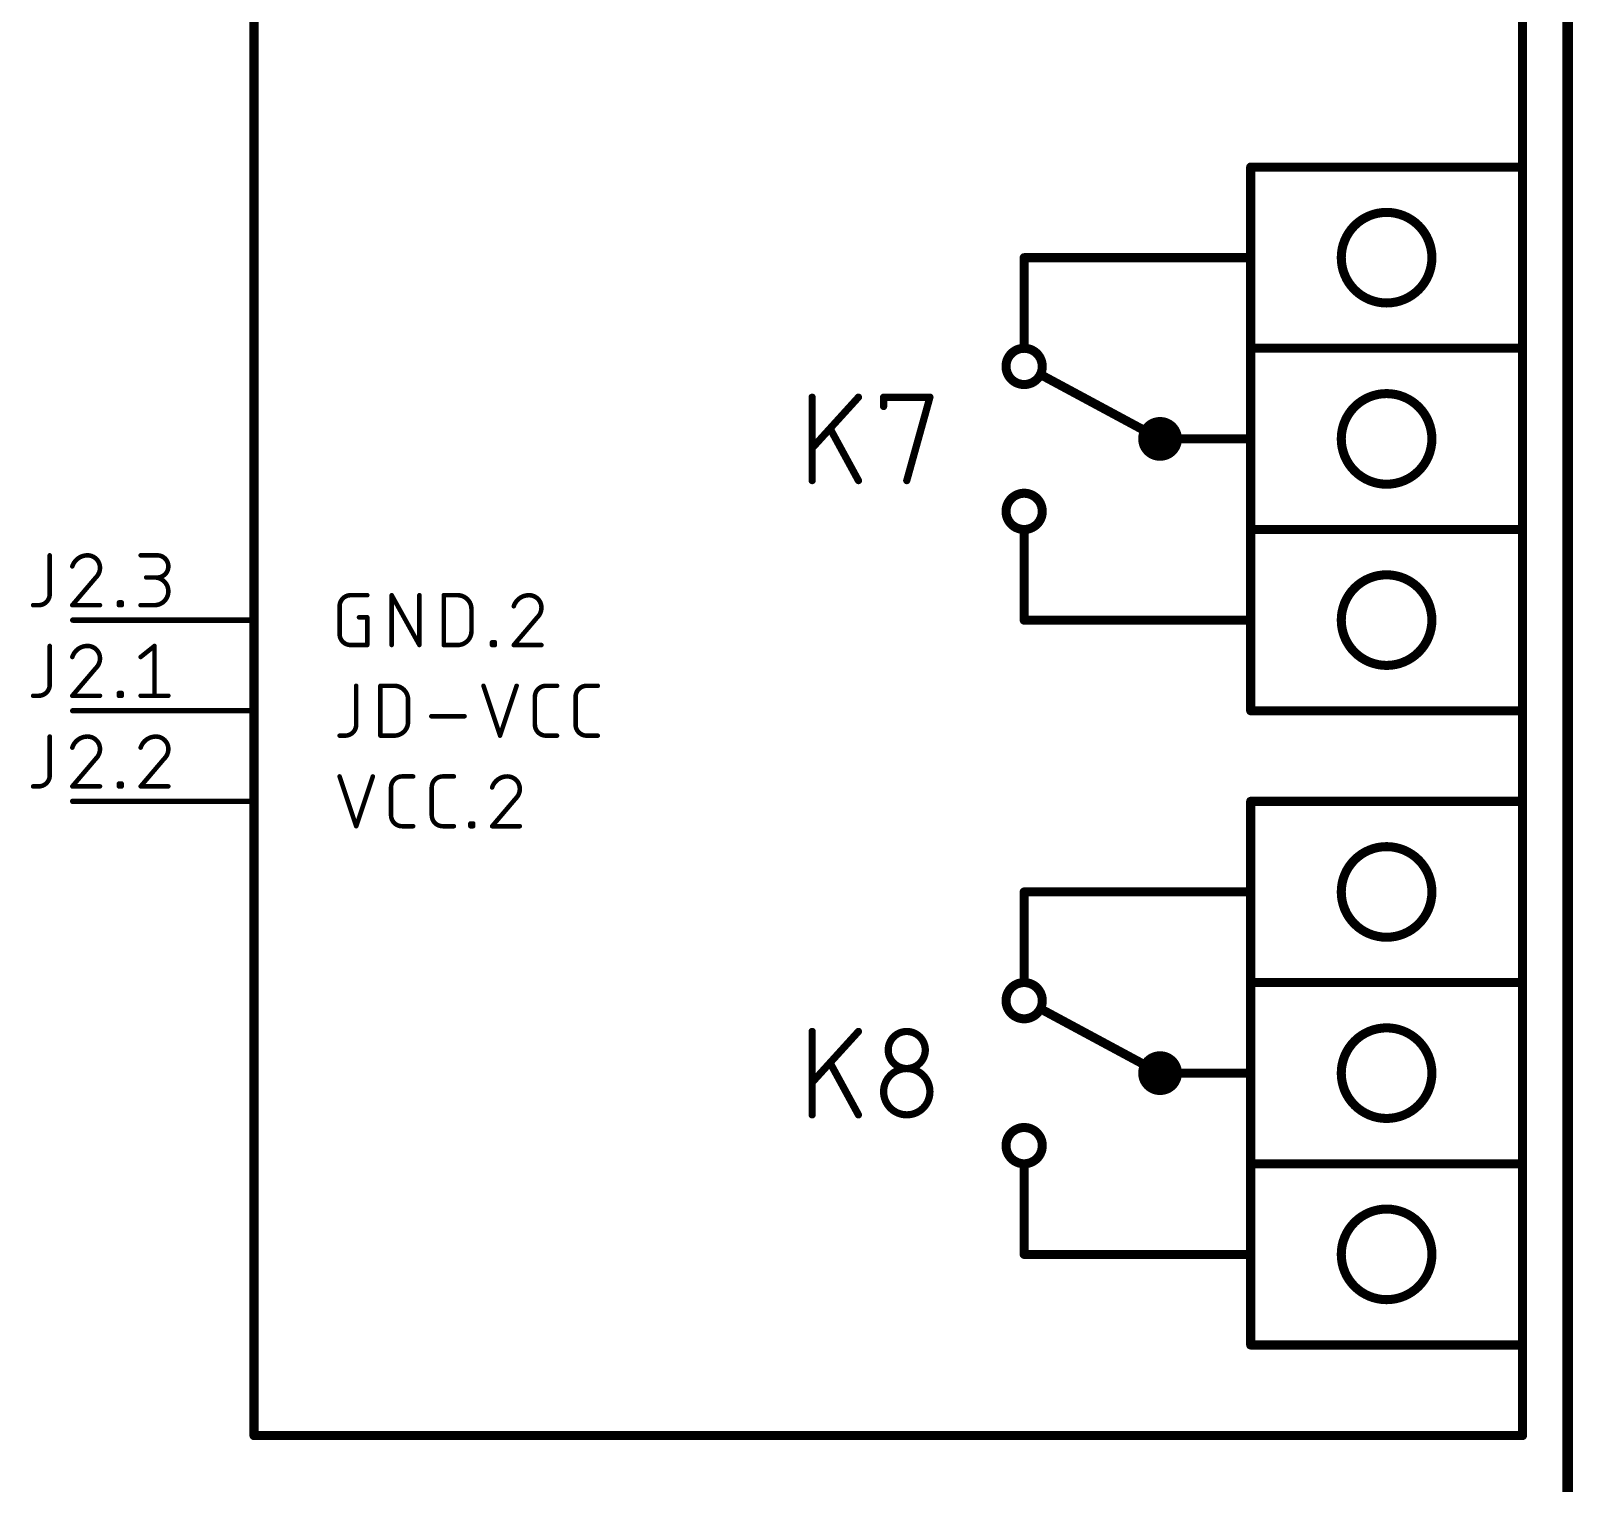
# Model space of a CAD drawing. Extents: x 0 to 389, y 0 to 264.
# Drawn here: x 345.54 to 388.77, y 93.92 to 134.63 of the extents above; entities that cross this region are included whole.
import ezdxf

# ---------------------------------------------------------------- set-up
doc = ezdxf.new("R2010")
doc.units = 0
doc.layers.add('94', color=12, linetype='CONTINUOUS')
doc.layers.add('95', color=251, linetype='CONTINUOUS')

msp = doc.modelspace()

# ---------------------------------------------------------------- linework, layer by layer
at = {"layer": '94'}
for points, const_width in [([(388.62, 0), (388.62, 264.16)], 0.3), ([(351.79, 95.25), (351.79, 247.65)], 0.254), ([(387.35, 247.65), (387.35, 130.81)], 0.254), ([(387.35, 130.81), (379.73, 130.81)], 0.254), ([(379.73, 130.81), (379.73, 125.73)], 0.254), ([(387.35, 130.81), (387.35, 125.73)], 0.254), ([(379.73, 128.27), (373.38, 128.27)], 0.254), ([(373.38, 128.27), (373.38, 125.73)], 0.254), ([(379.73, 125.73), (379.73, 120.65)], 0.254), ([(379.73, 125.73), (387.35, 125.73)], 0.254), ([(387.35, 125.73), (387.35, 120.65)], 0.254), ([(377.19, 123.19), (373.888, 124.968)], 0.254), ([(367.4367, 122.0216), (367.4367, 124.3584)], 0.2032), ([(368.7349, 124.3584), (367.4367, 122.9304)], 0.2032), ([(369.4402, 124.0988), (369.4402, 124.3584)], 0.2032), ([(369.4402, 124.3584), (370.7384, 124.3584)], 0.2032), ([(370.7384, 124.3584), (370.0893, 122.0216)], 0.2032), ([(368.7349, 122.0216), (367.9559, 123.4496)], 0.2032), ([(379.73, 123.19), (377.19, 123.19)], 0.254), ([(373.38, 118.11), (373.38, 120.65)], 0.254), ([(379.73, 120.65), (379.73, 115.57)], 0.254), ([(379.73, 120.65), (387.35, 120.65)], 0.254), ([(387.35, 120.65), (387.35, 115.57)], 0.254), ([(346.71, 118.11), (351.79, 118.11)], 0.1524), ([(379.73, 118.11), (373.38, 118.11)], 0.254), ([(346.71, 115.57), (351.79, 115.57)], 0.1524), ([(379.73, 115.57), (387.35, 115.57)], 0.254), ([(387.35, 115.57), (387.35, 113.03)], 0.254), ([(346.71, 113.03), (351.79, 113.03)], 0.1524), ([(379.73, 107.95), (379.73, 113.03)], 0.254), ([(379.73, 113.03), (387.35, 113.03)], 0.254), ([(387.35, 113.03), (387.35, 107.95)], 0.254), ([(379.73, 110.49), (373.38, 110.49)], 0.254), ([(373.38, 110.49), (373.38, 107.95)], 0.254), ([(379.73, 105.41), (379.73, 107.95)], 0.254), ([(387.35, 107.95), (379.73, 107.95)], 0.254), ([(387.35, 107.95), (387.35, 102.87)], 0.254), ([(377.19, 105.41), (373.888, 107.188)], 0.254), ([(367.4367, 104.2416), (367.4367, 106.5784)], 0.2032), ([(368.7349, 106.5784), (367.4367, 105.1504)], 0.2032), ([(368.7349, 104.2416), (367.9559, 105.6696)], 0.2032), ([(379.73, 105.41), (377.19, 105.41)], 0.254), ([(379.73, 102.87), (379.73, 105.41)], 0.254), ([(373.38, 100.33), (373.38, 102.87)], 0.254), ([(379.73, 100.33), (379.73, 102.87)], 0.254), ([(387.35, 102.87), (379.73, 102.87)], 0.254), ([(387.35, 102.87), (387.35, 97.79)], 0.254), ([(379.73, 100.33), (373.38, 100.33)], 0.254), ([(379.73, 97.79), (379.73, 100.33)], 0.254), ([(387.35, 97.79), (379.73, 97.79)], 0.254), ([(387.35, 97.79), (387.35, 95.25)], 0.254), ([(387.35, 95.25), (351.79, 95.25)], 0.254)]:
    msp.add_lwpolyline(points, dxfattribs=dict(at, const_width=const_width))
for points, const_width in [([(379.73, 130.8735, 1), (379.73, 130.7465)], 0.127), ([(379.7935, 130.81, 1), (379.6665, 130.81)], 0.127), ([(387.4135, 130.81, 1), (387.2865, 130.81)], 0.127), ([(387.2865, 130.81, 1), (387.4135, 130.81)], 0.127), ([(387.35, 130.7465, 1), (387.35, 130.8735)], 0.127), ([(383.54, 127, 1), (383.54, 129.54, 1), (383.54, 127)], 0.254), ([(373.38, 128.3335, 1), (373.38, 128.2065)], 0.127), ([(373.4435, 128.27, 1), (373.3165, 128.27)], 0.127), ([(379.73, 128.2065, 1), (379.73, 128.3335)], 0.127), ([(373.38, 124.714, 1), (373.38, 125.73, 1), (373.38, 124.714)], 0.254), ([(379.7935, 125.73, 1), (379.6665, 125.73)], 0.127), ([(379.73, 125.7935, 1), (379.73, 125.6665)], 0.127), ([(387.4135, 125.73, 1), (387.2865, 125.73)], 0.127), ([(387.35, 125.6665, 1), (387.35, 125.7935)], 0.127), ([(373.3165, 125.73, 1), (373.4435, 125.73)], 0.127), ([(379.6665, 125.73, 1), (379.7935, 125.73)], 0.127), ([(387.2865, 125.73, 1), (387.4135, 125.73)], 0.127), ([(373.9181, 125.0239, 1), (373.8579, 124.9121)], 0.127), ([(383.54, 121.92, 1), (383.54, 124.46, 1), (383.54, 121.92)], 0.254), ([(367.4875, 124.3584, 1), (367.3859, 124.3584)], 0.1016), ([(368.7725, 124.3242, 1), (368.6973, 124.3926)], 0.1016), ([(369.491, 124.3584, 1), (369.3894, 124.3584)], 0.1016), ([(369.4402, 124.4092, 1), (369.4402, 124.3076)], 0.1016), ([(369.3894, 124.0988, 1), (369.491, 124.0988)], 0.1016), ([(370.7873, 124.3448, 1), (370.6895, 124.372)], 0.1016), ([(370.7384, 124.3076, 1), (370.7384, 124.4092)], 0.1016), ([(377.19, 122.8308, 1), (377.19, 123.5492, 1), (377.19, 122.8308)], 0.508), ([(368.0005, 123.474, 1), (367.9113, 123.4253)], 0.1016), ([(377.19, 123.2535, 1), (377.19, 123.1265)], 0.127), ([(377.1599, 123.1341, 1), (377.2201, 123.2459)], 0.127), ([(379.73, 123.1265, 1), (379.73, 123.2535)], 0.127), ([(367.3991, 122.9645, 1), (367.4742, 122.8962)], 0.1016), ([(367.3859, 122.0216, 1), (367.4875, 122.0216)], 0.1016), ([(368.6903, 121.9973, 1), (368.7795, 122.0459)], 0.1016), ([(370.0403, 122.0352, 1), (370.1382, 122.008)], 0.1016), ([(373.38, 120.65, 1), (373.38, 121.666, 1), (373.38, 120.65)], 0.254), ([(373.4435, 120.65, 1), (373.3165, 120.65)], 0.127), ([(379.7935, 120.65, 1), (379.6665, 120.65)], 0.127), ([(379.73, 120.7135, 1), (379.73, 120.5865)], 0.127), ([(379.6665, 120.65, 1), (379.7935, 120.65)], 0.127), ([(387.4135, 120.65, 1), (387.2865, 120.65)], 0.127), ([(387.2865, 120.65, 1), (387.4135, 120.65)], 0.127), ([(387.35, 120.5865, 1), (387.35, 120.7135)], 0.127), ([(383.54, 116.84, 1), (383.54, 119.38, 1), (383.54, 116.84)], 0.254), ([(346.71, 118.1481, 1), (346.71, 118.0719)], 0.0762), ([(351.79, 118.0719, 1), (351.79, 118.1481)], 0.0762), ([(373.38, 118.1735, 1), (373.38, 118.0465)], 0.127), ([(373.3165, 118.11, 1), (373.4435, 118.11)], 0.127), ([(379.73, 118.0465, 1), (379.73, 118.1735)], 0.127), ([(346.71, 115.6081, 1), (346.71, 115.5319)], 0.0762), ([(351.79, 115.5319, 1), (351.79, 115.6081)], 0.0762), ([(379.73, 115.6335, 1), (379.73, 115.5065)], 0.127), ([(379.6665, 115.57, 1), (379.7935, 115.57)], 0.127), ([(387.4135, 115.57, 1), (387.2865, 115.57)], 0.127), ([(387.2865, 115.57, 1), (387.4135, 115.57)], 0.127), ([(387.35, 115.5065, 1), (387.35, 115.6335)], 0.127), ([(346.71, 113.0681, 1), (346.71, 112.9919)], 0.0762), ([(351.79, 112.9919, 1), (351.79, 113.0681)], 0.0762), ([(379.7935, 113.03, 1), (379.6665, 113.03)], 0.127), ([(379.73, 113.0935, 1), (379.73, 112.9665)], 0.127), ([(387.4135, 113.03, 1), (387.2865, 113.03)], 0.127), ([(387.2865, 113.03, 1), (387.4135, 113.03)], 0.127), ([(387.35, 112.9665, 1), (387.35, 113.0935)], 0.127), ([(383.54, 109.22, 1), (383.54, 111.76, 1), (383.54, 109.22)], 0.254), ([(373.38, 110.5535, 1), (373.38, 110.4265)], 0.127), ([(373.4435, 110.49, 1), (373.3165, 110.49)], 0.127), ([(379.73, 110.4265, 1), (379.73, 110.5535)], 0.127), ([(373.38, 106.934, 1), (373.38, 107.95, 1), (373.38, 106.934)], 0.254), ([(373.3165, 107.95, 1), (373.4435, 107.95)], 0.127), ([(379.7935, 107.95, 1), (379.6665, 107.95)], 0.127), ([(379.73, 108.0135, 1), (379.73, 107.8865)], 0.127), ([(379.6665, 107.95, 1), (379.7935, 107.95)], 0.127), ([(387.4135, 107.95, 1), (387.2865, 107.95)], 0.127), ([(387.2865, 107.95, 1), (387.4135, 107.95)], 0.127), ([(387.35, 107.8865, 1), (387.35, 108.0135)], 0.127), ([(373.9181, 107.2439, 1), (373.8579, 107.1321)], 0.127), ([(383.54, 104.14, 1), (383.54, 106.68, 1), (383.54, 104.14)], 0.254), ([(367.4875, 106.5784, 1), (367.3859, 106.5784)], 0.1016), ([(368.7725, 106.5442, 1), (368.6973, 106.6126)], 0.1016), ([(370.6086, 106.0591, 1), (369.57, 106.0591)], 0.2032), ([(369.57, 106.0591, 1), (370.6086, 106.0591)], 0.2032), ([(369.6208, 106.0591, 1), (369.5192, 106.0591)], 0.1016), ([(369.5192, 106.0591, 1), (369.6208, 106.0591)], 0.1016), ([(370.6594, 106.0591, 1), (370.5578, 106.0591)], 0.1016), ([(370.5578, 106.0591, 1), (370.6594, 106.0591)], 0.1016), ([(377.19, 105.0508, 1), (377.19, 105.7692, 1), (377.19, 105.0508)], 0.508), ([(368.0005, 105.694, 1), (367.9113, 105.6453)], 0.1016), ([(370.7384, 104.8907, 1), (369.4402, 104.8907)], 0.2032), ([(377.19, 105.4735, 1), (377.19, 105.3465)], 0.127), ([(377.1599, 105.3541, 1), (377.2201, 105.4659)], 0.127), ([(379.7935, 105.41, 1), (379.6665, 105.41)], 0.127), ([(379.73, 105.3465, 1), (379.73, 105.4735)], 0.127), ([(367.3991, 105.1845, 1), (367.4742, 105.1162)], 0.1016), ([(379.6665, 105.41, 1), (379.7935, 105.41)], 0.127), ([(369.4402, 104.8907, 1), (370.7384, 104.8907)], 0.2032), ([(369.491, 104.8907, 1), (369.3894, 104.8907)], 0.1016), ([(369.3894, 104.8907, 1), (369.491, 104.8907)], 0.1016), ([(370.7892, 104.8907, 1), (370.6876, 104.8907)], 0.1016), ([(370.6876, 104.8907, 1), (370.7892, 104.8907)], 0.1016), ([(367.3859, 104.2416, 1), (367.4875, 104.2416)], 0.1016), ([(368.6903, 104.2173, 1), (368.7795, 104.2659)], 0.1016), ([(373.38, 102.87, 1), (373.38, 103.886, 1), (373.38, 102.87)], 0.254), ([(373.4435, 102.87, 1), (373.3165, 102.87)], 0.127), ([(379.7935, 102.87, 1), (379.6665, 102.87)], 0.127), ([(379.73, 102.9335, 1), (379.73, 102.8065)], 0.127), ([(379.6665, 102.87, 1), (379.7935, 102.87)], 0.127), ([(387.4135, 102.87, 1), (387.2865, 102.87)], 0.127), ([(387.2865, 102.87, 1), (387.4135, 102.87)], 0.127), ([(387.35, 102.8065, 1), (387.35, 102.9335)], 0.127), ([(383.54, 99.06, 1), (383.54, 101.6, 1), (383.54, 99.06)], 0.254), ([(373.38, 100.3935, 1), (373.38, 100.2665)], 0.127), ([(373.3165, 100.33, 1), (373.4435, 100.33)], 0.127), ([(379.7935, 100.33, 1), (379.6665, 100.33)], 0.127), ([(379.6665, 100.33, 1), (379.7935, 100.33)], 0.127), ([(379.73, 100.2665, 1), (379.73, 100.3935)], 0.127), ([(379.73, 97.8535, 1), (379.73, 97.7265)], 0.127), ([(379.6665, 97.79, 1), (379.7935, 97.79)], 0.127), ([(387.4135, 97.79, 1), (387.2865, 97.79)], 0.127), ([(387.2865, 97.79, 1), (387.4135, 97.79)], 0.127), ([(387.35, 97.7265, 1), (387.35, 97.8535)], 0.127), ([(351.79, 95.3135, 1), (351.79, 95.1865)], 0.127), ([(351.7265, 95.25, 1), (351.8535, 95.25)], 0.127), ([(387.2865, 95.25, 1), (387.4135, 95.25)], 0.127), ([(387.35, 95.1865, 1), (387.35, 95.3135)], 0.127)]:
    msp.add_lwpolyline(points, format="xyb", dxfattribs=dict(at, const_width=const_width))
at = {"layer": '95', "const_width": 0.127}
for points in [[(346.0644, 119.9261), (346.0644, 118.8395)], [(348.6136, 119.9261), (349.0793, 119.9261)], [(347.3569, 119.3052), (346.6972, 118.5291)], [(349.0793, 119.3052), (348.7688, 119.3052)], [(345.754, 118.5291), (345.5988, 118.5291)], [(346.6972, 118.5291), (347.4733, 118.5291)], [(348.0046, 118.5291), (348.0046, 118.6067)], [(348.0046, 118.6067), (348.0823, 118.6067)], [(348.0823, 118.5291), (348.0046, 118.5291)], [(348.0823, 118.6067), (348.0823, 118.5291)], [(348.6136, 118.5291), (349.0016, 118.5291)], [(354.1903, 117.7219), (354.1903, 118.4981)], [(354.5007, 118.8085), (354.9664, 118.8085)], [(355.6504, 117.4115), (355.6504, 118.8085)], [(355.6504, 118.8085), (356.4265, 117.4115)], [(356.4265, 117.4115), (356.4265, 118.8085)], [(357.1105, 117.4115), (357.1105, 118.8085)], [(357.1105, 118.8085), (357.4986, 118.8085)], [(357.8866, 118.4204), (357.8866, 117.7996)], [(354.7336, 118.1876), (354.9664, 118.1876)], [(354.9664, 118.1876), (354.9664, 117.4115)], [(359.7322, 118.1876), (359.0725, 117.4115)], [(346.0644, 117.3861), (346.0644, 116.2995)], [(348.6136, 117.0757), (349.0016, 117.3861)], [(349.0016, 117.3861), (349.0016, 115.9891)], [(354.9664, 117.4115), (354.5007, 117.4115)], [(357.4986, 117.4115), (357.1105, 117.4115)], [(358.4636, 117.4115), (358.4636, 117.4891)], [(358.4636, 117.4891), (358.5412, 117.4891)], [(358.5412, 117.4115), (358.4636, 117.4115)], [(358.5412, 117.4891), (358.5412, 117.4115)], [(359.0725, 117.4115), (359.8487, 117.4115)], [(347.3569, 116.7652), (346.6972, 115.9891)], [(354.656, 116.2685), (354.656, 115.1819)], [(355.3344, 114.8715), (355.3344, 116.2685)], [(355.3344, 116.2685), (355.7224, 116.2685)], [(358.2226, 116.2685), (358.6883, 114.8715)], [(358.6883, 114.8715), (359.1539, 116.2685)], [(359.9755, 116.2685), (360.286, 116.2685)], [(361.1162, 116.2685), (361.4267, 116.2685)], [(345.754, 115.9891), (345.5988, 115.9891)], [(346.6972, 115.9891), (347.4733, 115.9891)], [(348.0046, 115.9891), (348.0046, 116.0667)], [(348.0046, 116.0667), (348.0823, 116.0667)], [(348.0823, 115.9891), (348.0046, 115.9891)], [(348.0823, 116.0667), (348.0823, 115.9891)], [(348.6136, 115.9891), (349.3897, 115.9891)], [(356.1105, 115.8804), (356.1105, 115.2596)], [(359.6651, 115.1819), (359.6651, 115.9581)], [(360.8058, 115.1819), (360.8058, 115.9581)], [(356.7625, 115.4148), (357.6938, 115.4148)], [(346.0644, 114.8461), (346.0644, 113.7595)], [(354.3455, 114.8715), (354.1903, 114.8715)], [(355.7224, 114.8715), (355.3344, 114.8715)], [(360.286, 114.8715), (359.9755, 114.8715)], [(361.4267, 114.8715), (361.1162, 114.8715)], [(347.3569, 114.2252), (346.6972, 113.4491)], [(349.2733, 114.2252), (348.6136, 113.4491)], [(354.1903, 113.7285), (354.656, 112.3315)], [(354.656, 112.3315), (355.1216, 113.7285)], [(355.9432, 113.7285), (356.2536, 113.7285)], [(357.0839, 113.7285), (357.3944, 113.7285)], [(345.754, 113.4491), (345.5988, 113.4491)], [(346.6972, 113.4491), (347.4733, 113.4491)], [(348.0046, 113.4491), (348.0046, 113.5267)], [(348.0046, 113.5267), (348.0823, 113.5267)], [(348.0823, 113.4491), (348.0046, 113.4491)], [(348.0823, 113.5267), (348.0823, 113.4491)], [(348.6136, 113.4491), (349.3897, 113.4491)], [(355.6328, 112.6419), (355.6328, 113.4181)], [(356.7735, 112.6419), (356.7735, 113.4181)], [(359.1254, 113.1076), (358.4657, 112.3315)], [(357.8568, 112.3315), (357.8568, 112.4091)], [(357.8568, 112.4091), (357.9344, 112.4091)], [(357.9344, 112.4091), (357.9344, 112.3315)], [(356.2536, 112.3315), (355.9432, 112.3315)], [(357.3944, 112.3315), (357.0839, 112.3315)], [(357.9344, 112.3315), (357.8568, 112.3315)], [(358.4657, 112.3315), (359.2418, 112.3315)]]:
    msp.add_lwpolyline(points, dxfattribs=at)
at = {"layer": '95'}
for points, const_width in [([(346.0962, 119.9261, 1), (346.0327, 119.9261)], 0.0635), ([(347.1241, 119.9261, 0.3252), (346.6972, 119.6157)], 0.127), ([(347.4733, 119.5769, 0.4142), (347.1241, 119.9261)], 0.127), ([(347.1241, 119.9579, 1), (347.1241, 119.8944)], 0.0635), ([(347.1241, 119.8944, 1), (347.1241, 119.9578)], 0.0635), ([(348.6136, 119.9579, 1), (348.6136, 119.8944)], 0.0635), ([(349.0793, 119.3052, 1), (349.0793, 119.9261)], 0.127), ([(349.0793, 119.9579, 1), (349.0793, 119.8944)], 0.0635), ([(349.0793, 119.8944, 1), (349.0793, 119.9579)], 0.0635), ([(346.667, 119.6254, 1), (346.7274, 119.6059)], 0.0635), ([(347.3569, 119.3052, 0.2053), (347.4733, 119.5769)], 0.127), ([(347.335, 119.3282, 1), (347.3788, 119.2822)], 0.0635), ([(347.3811, 119.2846, 1), (347.3327, 119.3258)], 0.0635), ([(347.5051, 119.5768, 1), (347.4416, 119.5769)], 0.0635), ([(347.4416, 119.5769, 1), (347.5051, 119.5769)], 0.0635), ([(348.7688, 119.337, 1), (348.7688, 119.2735)], 0.0635), ([(349.0016, 119.337, 1), (349.0016, 119.2735)], 0.0635), ([(349.0016, 118.5291, 1), (349.0016, 119.3052)], 0.127), ([(349.0793, 119.337, 1), (349.0793, 119.2735)], 0.0635), ([(349.0793, 119.2735, 1), (349.0793, 119.337)], 0.0635), ([(345.754, 118.5291, 0.4142), (346.0644, 118.8395)], 0.127), ([(346.0962, 118.8395, 1), (346.0327, 118.8395)], 0.0635), ([(345.5988, 118.5609, 1), (345.5988, 118.4973)], 0.0635), ([(345.754, 118.5609, 1), (345.754, 118.4973)], 0.0635), ([(345.754, 118.4973, 1), (345.754, 118.5609)], 0.0635), ([(346.0327, 118.8395, 1), (346.0962, 118.8395)], 0.0635), ([(346.6972, 118.5609, 1), (346.6972, 118.4973)], 0.0635), ([(346.673, 118.5497, 1), (346.7214, 118.5085)], 0.0635), ([(347.4733, 118.4973, 1), (347.4733, 118.5609)], 0.0635), ([(348.0364, 118.6067, 1), (347.9729, 118.6067)], 0.0635), ([(348.0046, 118.6385, 1), (348.0046, 118.575)], 0.0635), ([(348.0046, 118.5609, 1), (348.0046, 118.4973)], 0.0635), ([(347.9729, 118.5291, 1), (348.0364, 118.5291)], 0.0635), ([(348.114, 118.6067, 1), (348.0505, 118.6067)], 0.0635), ([(348.0505, 118.5291, 1), (348.114, 118.5291)], 0.0635), ([(348.0823, 118.575, 1), (348.0823, 118.6385)], 0.0635), ([(348.0823, 118.4973, 1), (348.0823, 118.5609)], 0.0635), ([(348.6136, 118.5609, 1), (348.6136, 118.4973)], 0.0635), ([(349.0016, 118.5609, 1), (349.0016, 118.4973)], 0.0635), ([(349.0016, 118.4973, 1), (349.0016, 118.5609)], 0.0635), ([(354.5007, 118.8085, 0.4142), (354.1903, 118.4981)], 0.127), ([(354.2221, 118.4981, 1), (354.1586, 118.4981)], 0.0635), ([(354.1586, 118.4981, 1), (354.2221, 118.4981)], 0.0635), ([(354.5007, 118.8403, 1), (354.5007, 118.7768)], 0.0635), ([(354.5007, 118.7768, 1), (354.5007, 118.8402)], 0.0635), ([(354.9664, 118.7768, 1), (354.9664, 118.8403)], 0.0635), ([(355.6822, 118.8085, 1), (355.6187, 118.8085)], 0.0635), ([(355.6782, 118.8239, 1), (355.6227, 118.7931)], 0.0635), ([(356.4583, 118.8085, 1), (356.3948, 118.8085)], 0.0635), ([(357.1105, 118.8403, 1), (357.1105, 118.7768)], 0.0635), ([(357.1423, 118.8085, 1), (357.0788, 118.8085)], 0.0635), ([(357.4986, 118.8403, 1), (357.4986, 118.7768)], 0.0635), ([(357.8866, 118.4204, 0.4142), (357.4986, 118.8085)], 0.127), ([(357.4986, 118.7768, 1), (357.4986, 118.8403)], 0.0635), ([(357.9184, 118.4204, 1), (357.8549, 118.4204)], 0.0635), ([(359.4994, 118.8085, 0.3252), (359.0725, 118.4981)], 0.127), ([(359.0423, 118.5078, 1), (359.1027, 118.4883)], 0.0635), ([(359.4994, 118.8403, 1), (359.4994, 118.7768)], 0.0635), ([(359.8487, 118.4593, 0.4142), (359.4994, 118.8085)], 0.127), ([(359.4994, 118.7768, 1), (359.4994, 118.8402)], 0.0635), ([(359.7322, 118.1876, 0.2053), (359.8487, 118.4593)], 0.127), ([(359.8804, 118.4592, 1), (359.8169, 118.4593)], 0.0635), ([(359.8169, 118.4593, 1), (359.8804, 118.4593)], 0.0635), ([(354.7336, 118.2194, 1), (354.7336, 118.1559)], 0.0635), ([(354.9982, 118.1876, 1), (354.9347, 118.1876)], 0.0635), ([(354.9664, 118.1559, 1), (354.9664, 118.2194)], 0.0635), ([(357.8549, 118.4204, 1), (357.9184, 118.4204)], 0.0635), ([(359.7103, 118.2106, 1), (359.7541, 118.1646)], 0.0635), ([(359.7564, 118.167, 1), (359.708, 118.2082)], 0.0635), ([(354.1903, 117.7219, 0.4142), (354.5007, 117.4115)], 0.127), ([(354.2221, 117.7219, 1), (354.1586, 117.7219)], 0.0635), ([(354.1586, 117.7219, 1), (354.2221, 117.7219)], 0.0635), ([(357.4986, 117.4115, 0.4142), (357.8866, 117.7996)], 0.127), ([(357.9184, 117.7996, 1), (357.8549, 117.7996)], 0.0635), ([(357.8549, 117.7996, 1), (357.9184, 117.7996)], 0.0635), ([(346.0962, 117.3861, 1), (346.0327, 117.3861)], 0.0635), ([(347.1241, 117.3861, 0.3252), (346.6972, 117.0757)], 0.127), ([(347.1241, 117.4179, 1), (347.1241, 117.3543)], 0.0635), ([(347.4733, 117.0369, 0.4142), (347.1241, 117.3861)], 0.127), ([(347.1241, 117.3544, 1), (347.1241, 117.4178)], 0.0635), ([(349.0334, 117.3861, 1), (348.9699, 117.3861)], 0.0635), ([(349.0215, 117.3613, 1), (348.9818, 117.4109)], 0.0635), ([(354.5007, 117.4433, 1), (354.5007, 117.3798)], 0.0635), ([(354.5007, 117.3798, 1), (354.5007, 117.4433)], 0.0635), ([(354.9347, 117.4115, 1), (354.9982, 117.4115)], 0.0635), ([(354.9664, 117.3798, 1), (354.9664, 117.4433)], 0.0635), ([(355.6187, 117.4115, 1), (355.6822, 117.4115)], 0.0635), ([(356.3948, 117.4115, 1), (356.4583, 117.4115)], 0.0635), ([(356.3988, 117.3961, 1), (356.4543, 117.4269)], 0.0635), ([(357.1105, 117.4433, 1), (357.1105, 117.3798)], 0.0635), ([(357.0788, 117.4115, 1), (357.1423, 117.4115)], 0.0635), ([(357.4986, 117.4432, 1), (357.4986, 117.3798)], 0.0635), ([(357.4986, 117.3798, 1), (357.4986, 117.4433)], 0.0635), ([(358.4953, 117.4891, 1), (358.4318, 117.4891)], 0.0635), ([(358.4636, 117.5209, 1), (358.4636, 117.4574)], 0.0635), ([(358.4636, 117.4433, 1), (358.4636, 117.3798)], 0.0635), ([(358.4318, 117.4115, 1), (358.4953, 117.4115)], 0.0635), ([(358.573, 117.4891, 1), (358.5095, 117.4891)], 0.0635), ([(358.5095, 117.4115, 1), (358.573, 117.4115)], 0.0635), ([(358.5412, 117.4574, 1), (358.5412, 117.5209)], 0.0635), ([(358.5412, 117.3798, 1), (358.5412, 117.4433)], 0.0635), ([(359.0725, 117.4433, 1), (359.0725, 117.3798)], 0.0635), ([(359.0483, 117.4321, 1), (359.0967, 117.3909)], 0.0635), ([(359.8487, 117.3798, 1), (359.8487, 117.4433)], 0.0635), ([(346.667, 117.0854, 1), (346.7274, 117.0659)], 0.0635), ([(347.3569, 116.7652, 0.2053), (347.4733, 117.0369)], 0.127), ([(347.335, 116.7882, 1), (347.3788, 116.7422)], 0.0635), ([(347.3811, 116.7446, 1), (347.3327, 116.7858)], 0.0635), ([(347.5051, 117.0368, 1), (347.4416, 117.0369)], 0.0635), ([(347.4416, 117.0369, 1), (347.5051, 117.0369)], 0.0635), ([(348.5938, 117.1004, 1), (348.6334, 117.0509)], 0.0635), ([(345.754, 115.9891, 0.4142), (346.0644, 116.2995)], 0.127), ([(346.0962, 116.2995, 1), (346.0327, 116.2995)], 0.0635), ([(346.0327, 116.2995, 1), (346.0962, 116.2995)], 0.0635), ([(354.6877, 116.2685, 1), (354.6242, 116.2685)], 0.0635), ([(355.3661, 116.2685, 1), (355.3026, 116.2685)], 0.0635), ([(355.3344, 116.3003, 1), (355.3344, 116.2368)], 0.0635), ([(356.1105, 115.8804, 0.4142), (355.7224, 116.2685)], 0.127), ([(355.7224, 116.3003, 1), (355.7224, 116.2368)], 0.0635), ([(355.7224, 116.2368, 1), (355.7224, 116.3003)], 0.0635), ([(358.2527, 116.2785, 1), (358.1925, 116.2585)], 0.0635), ([(359.1841, 116.2585, 1), (359.1238, 116.2785)], 0.0635), ([(359.9755, 116.2685, 0.4142), (359.6651, 115.9581)], 0.127), ([(359.9755, 116.3003, 1), (359.9755, 116.2368)], 0.0635), ([(359.9755, 116.2368, 1), (359.9755, 116.3002)], 0.0635), ([(360.286, 116.2368, 1), (360.286, 116.3003)], 0.0635), ([(361.1162, 116.2685, 0.4142), (360.8058, 115.9581)], 0.127), ([(361.1162, 116.3003, 1), (361.1162, 116.2368)], 0.0635), ([(361.1162, 116.2368, 1), (361.1162, 116.3002)], 0.0635), ([(361.4267, 116.2368, 1), (361.4267, 116.3003)], 0.0635), ([(345.5988, 116.0209, 1), (345.5988, 115.9574)], 0.0635), ([(345.754, 116.0209, 1), (345.754, 115.9574)], 0.0635), ([(345.754, 115.9574, 1), (345.754, 116.0209)], 0.0635), ([(346.6972, 116.0209, 1), (346.6972, 115.9574)], 0.0635), ([(346.673, 116.0097, 1), (346.7214, 115.9685)], 0.0635), ([(347.4733, 115.9574, 1), (347.4733, 116.0209)], 0.0635), ([(348.0046, 116.0985, 1), (348.0046, 116.035)], 0.0635), ([(348.0364, 116.0667, 1), (347.9729, 116.0667)], 0.0635), ([(348.0046, 116.0209, 1), (348.0046, 115.9574)], 0.0635), ([(347.9729, 115.9891, 1), (348.0364, 115.9891)], 0.0635), ([(348.114, 116.0667, 1), (348.0505, 116.0667)], 0.0635), ([(348.0505, 115.9891, 1), (348.114, 115.9891)], 0.0635), ([(348.0823, 116.035, 1), (348.0823, 116.0985)], 0.0635), ([(348.0823, 115.9574, 1), (348.0823, 116.0209)], 0.0635), ([(348.6136, 116.0209, 1), (348.6136, 115.9574)], 0.0635), ([(348.9699, 115.9891, 1), (349.0334, 115.9891)], 0.0635), ([(349.3897, 115.9574, 1), (349.3897, 116.0209)], 0.0635), ([(356.1422, 115.8804, 1), (356.0787, 115.8804)], 0.0635), ([(356.0787, 115.8804, 1), (356.1422, 115.8804)], 0.0635), ([(359.6968, 115.9581, 1), (359.6333, 115.9581)], 0.0635), ([(359.6333, 115.9581, 1), (359.6968, 115.9581)], 0.0635), ([(360.8375, 115.9581, 1), (360.774, 115.9581)], 0.0635), ([(360.774, 115.9581, 1), (360.8375, 115.9581)], 0.0635), ([(356.7625, 115.4465, 1), (356.7625, 115.383)], 0.0635), ([(357.6938, 115.383, 1), (357.6938, 115.4465)], 0.0635), ([(354.3455, 114.8715, 0.4142), (354.656, 115.1819)], 0.127), ([(354.6877, 115.1819, 1), (354.6242, 115.1819)], 0.0635), ([(354.6242, 115.1819, 1), (354.6877, 115.1819)], 0.0635), ([(355.7224, 114.8715, 0.4142), (356.1105, 115.2596)], 0.127), ([(356.1422, 115.2596, 1), (356.0787, 115.2596)], 0.0635), ([(356.0787, 115.2596, 1), (356.1422, 115.2596)], 0.0635), ([(359.6651, 115.1819, 0.4142), (359.9755, 114.8715)], 0.127), ([(359.6968, 115.1819, 1), (359.6333, 115.1819)], 0.0635), ([(359.6333, 115.1819, 1), (359.6968, 115.1819)], 0.0635), ([(360.8058, 115.1819, 0.4142), (361.1162, 114.8715)], 0.127), ([(360.8375, 115.1819, 1), (360.774, 115.1819)], 0.0635), ([(360.774, 115.1819, 1), (360.8375, 115.1819)], 0.0635), ([(346.0962, 114.8461, 1), (346.0327, 114.8461)], 0.0635), ([(347.1241, 114.8461, 0.3252), (346.6972, 114.5357)], 0.127), ([(346.667, 114.5454, 1), (346.7274, 114.5259)], 0.0635), ([(347.4733, 114.4969, 0.4142), (347.1241, 114.8461)], 0.127), ([(347.1241, 114.8779, 1), (347.1241, 114.8144)], 0.0635), ([(347.1241, 114.8144, 1), (347.1241, 114.8778)], 0.0635), ([(349.0405, 114.8461, 0.3252), (348.6136, 114.5357)], 0.127), ([(348.5834, 114.5454, 1), (348.6438, 114.5259)], 0.0635), ([(349.3897, 114.4969, 0.4142), (349.0405, 114.8461)], 0.127), ([(349.0405, 114.8779, 1), (349.0405, 114.8144)], 0.0635), ([(349.0405, 114.8144, 1), (349.0404, 114.8778)], 0.0635), ([(354.1903, 114.9033, 1), (354.1903, 114.8398)], 0.0635), ([(354.3455, 114.9033, 1), (354.3455, 114.8398)], 0.0635), ([(354.3455, 114.8398, 1), (354.3455, 114.9033)], 0.0635), ([(355.3026, 114.8715, 1), (355.3661, 114.8715)], 0.0635), ([(355.3344, 114.9033, 1), (355.3344, 114.8398)], 0.0635), ([(355.7224, 114.9032, 1), (355.7224, 114.8398)], 0.0635), ([(355.7224, 114.8398, 1), (355.7224, 114.9033)], 0.0635), ([(358.6582, 114.8815, 1), (358.7184, 114.8615)], 0.0635), ([(358.6582, 114.8615, 1), (358.7184, 114.8815)], 0.0635), ([(359.9755, 114.9033, 1), (359.9755, 114.8398)], 0.0635), ([(359.9755, 114.8398, 1), (359.9755, 114.9033)], 0.0635), ([(360.286, 114.8398, 1), (360.286, 114.9033)], 0.0635), ([(361.1162, 114.9033, 1), (361.1162, 114.8398)], 0.0635), ([(361.1162, 114.8398, 1), (361.1162, 114.9033)], 0.0635), ([(361.4267, 114.8398, 1), (361.4267, 114.9033)], 0.0635), ([(347.3569, 114.2252, 0.2053), (347.4733, 114.4969)], 0.127), ([(347.335, 114.2482, 1), (347.3788, 114.2022)], 0.0635), ([(347.3811, 114.2046, 1), (347.3327, 114.2458)], 0.0635), ([(347.5051, 114.4968, 1), (347.4416, 114.4969)], 0.0635), ([(347.4416, 114.4969, 1), (347.5051, 114.4969)], 0.0635), ([(349.2733, 114.2252, 0.2053), (349.3897, 114.4969)], 0.127), ([(349.2514, 114.2482, 1), (349.2952, 114.2022)], 0.0635), ([(349.2975, 114.2046, 1), (349.2491, 114.2458)], 0.0635), ([(349.4214, 114.4968, 1), (349.358, 114.4969)], 0.0635), ([(349.358, 114.4969, 1), (349.4214, 114.4969)], 0.0635), ([(345.754, 113.4491, 0.4142), (346.0644, 113.7595)], 0.127), ([(346.0962, 113.7595, 1), (346.0327, 113.7595)], 0.0635), ([(346.0327, 113.7595, 1), (346.0962, 113.7595)], 0.0635), ([(354.2204, 113.7385, 1), (354.1602, 113.7185)], 0.0635), ([(355.1518, 113.7185, 1), (355.0915, 113.7385)], 0.0635), ([(355.9432, 113.7285, 0.4142), (355.6328, 113.4181)], 0.127), ([(355.9432, 113.7603, 1), (355.9432, 113.6968)], 0.0635), ([(355.9432, 113.6968, 1), (355.9432, 113.7602)], 0.0635), ([(356.2536, 113.6968, 1), (356.2536, 113.7603)], 0.0635), ([(357.0839, 113.7285, 0.4142), (356.7735, 113.4181)], 0.127), ([(357.0839, 113.7603, 1), (357.0839, 113.6968)], 0.0635), ([(357.0839, 113.6968, 1), (357.0839, 113.7602)], 0.0635), ([(357.3944, 113.6968, 1), (357.3944, 113.7603)], 0.0635), ([(358.8926, 113.7285, 0.3252), (358.4657, 113.4181)], 0.127), ([(358.8926, 113.7603, 1), (358.8926, 113.6968)], 0.0635), ([(359.2418, 113.3792, 0.4142), (358.8926, 113.7285)], 0.127), ([(358.8926, 113.6968, 1), (358.8926, 113.7602)], 0.0635), ([(345.5988, 113.4809, 1), (345.5988, 113.4173)], 0.0635), ([(345.754, 113.4809, 1), (345.754, 113.4173)], 0.0635), ([(345.754, 113.4173, 1), (345.754, 113.4809)], 0.0635), ([(346.6972, 113.4809, 1), (346.6972, 113.4173)], 0.0635), ([(346.673, 113.4697, 1), (346.7214, 113.4285)], 0.0635), ([(347.4733, 113.4173, 1), (347.4733, 113.4809)], 0.0635), ([(348.0364, 113.5267, 1), (347.9729, 113.5267)], 0.0635), ([(348.0046, 113.5585, 1), (348.0046, 113.495)], 0.0635), ([(348.0046, 113.4809, 1), (348.0046, 113.4173)], 0.0635), ([(347.9729, 113.4491, 1), (348.0364, 113.4491)], 0.0635), ([(348.114, 113.5267, 1), (348.0505, 113.5267)], 0.0635), ([(348.0505, 113.4491, 1), (348.114, 113.4491)], 0.0635), ([(348.0823, 113.495, 1), (348.0823, 113.5585)], 0.0635), ([(348.0823, 113.4173, 1), (348.0823, 113.4809)], 0.0635), ([(348.6136, 113.4809, 1), (348.6136, 113.4173)], 0.0635), ([(348.5894, 113.4697, 1), (348.6378, 113.4285)], 0.0635), ([(349.3897, 113.4173, 1), (349.3897, 113.4809)], 0.0635), ([(355.6645, 113.4181, 1), (355.601, 113.4181)], 0.0635), ([(355.601, 113.4181, 1), (355.6645, 113.4181)], 0.0635), ([(356.8052, 113.4181, 1), (356.7417, 113.4181)], 0.0635), ([(356.7417, 113.4181, 1), (356.8052, 113.4181)], 0.0635), ([(358.4355, 113.4278, 1), (358.4959, 113.4083)], 0.0635), ([(359.1254, 113.1076, 0.2053), (359.2418, 113.3792)], 0.127), ([(359.2736, 113.3792, 1), (359.2101, 113.3793)], 0.0635), ([(359.2101, 113.3792, 1), (359.2736, 113.3792)], 0.0635), ([(359.1035, 113.1306, 1), (359.1473, 113.0846)], 0.0635), ([(359.1496, 113.087, 1), (359.1012, 113.1282)], 0.0635), ([(355.6328, 112.6419, 0.4142), (355.9432, 112.3315)], 0.127), ([(355.6645, 112.6419, 1), (355.601, 112.6419)], 0.0635), ([(355.601, 112.6419, 1), (355.6645, 112.6419)], 0.0635), ([(356.7735, 112.6419, 0.4142), (357.0839, 112.3315)], 0.127), ([(356.8052, 112.6419, 1), (356.7417, 112.6419)], 0.0635), ([(356.7417, 112.6419, 1), (356.8052, 112.6419)], 0.0635), ([(357.8568, 112.4409, 1), (357.8568, 112.3774)], 0.0635), ([(357.8885, 112.4091, 1), (357.825, 112.4091)], 0.0635), ([(357.9661, 112.4091, 1), (357.9026, 112.4091)], 0.0635), ([(357.9344, 112.3774, 1), (357.9344, 112.4409)], 0.0635), ([(354.6258, 112.3415, 1), (354.6861, 112.3215)], 0.0635), ([(354.6258, 112.3215, 1), (354.6861, 112.3415)], 0.0635), ([(355.9432, 112.3633, 1), (355.9432, 112.2998)], 0.0635), ([(355.9432, 112.2998, 1), (355.9432, 112.3633)], 0.0635), ([(356.2536, 112.2998, 1), (356.2536, 112.3633)], 0.0635), ([(357.0839, 112.3633, 1), (357.0839, 112.2998)], 0.0635), ([(357.0839, 112.2998, 1), (357.0839, 112.3633)], 0.0635), ([(357.3944, 112.2998, 1), (357.3944, 112.3633)], 0.0635), ([(357.8568, 112.3633, 1), (357.8568, 112.2998)], 0.0635), ([(357.825, 112.3315, 1), (357.8885, 112.3315)], 0.0635), ([(357.9026, 112.3315, 1), (357.9661, 112.3315)], 0.0635), ([(357.9344, 112.2998, 1), (357.9344, 112.3633)], 0.0635), ([(358.4657, 112.3633, 1), (358.4657, 112.2998)], 0.0635), ([(358.4415, 112.3521, 1), (358.4899, 112.3109)], 0.0635), ([(359.2418, 112.2998, 1), (359.2418, 112.3633)], 0.0635)]:
    msp.add_lwpolyline(points, format="xyb", dxfattribs=dict(at, const_width=const_width))

doc.saveas('drawing.dxf')
